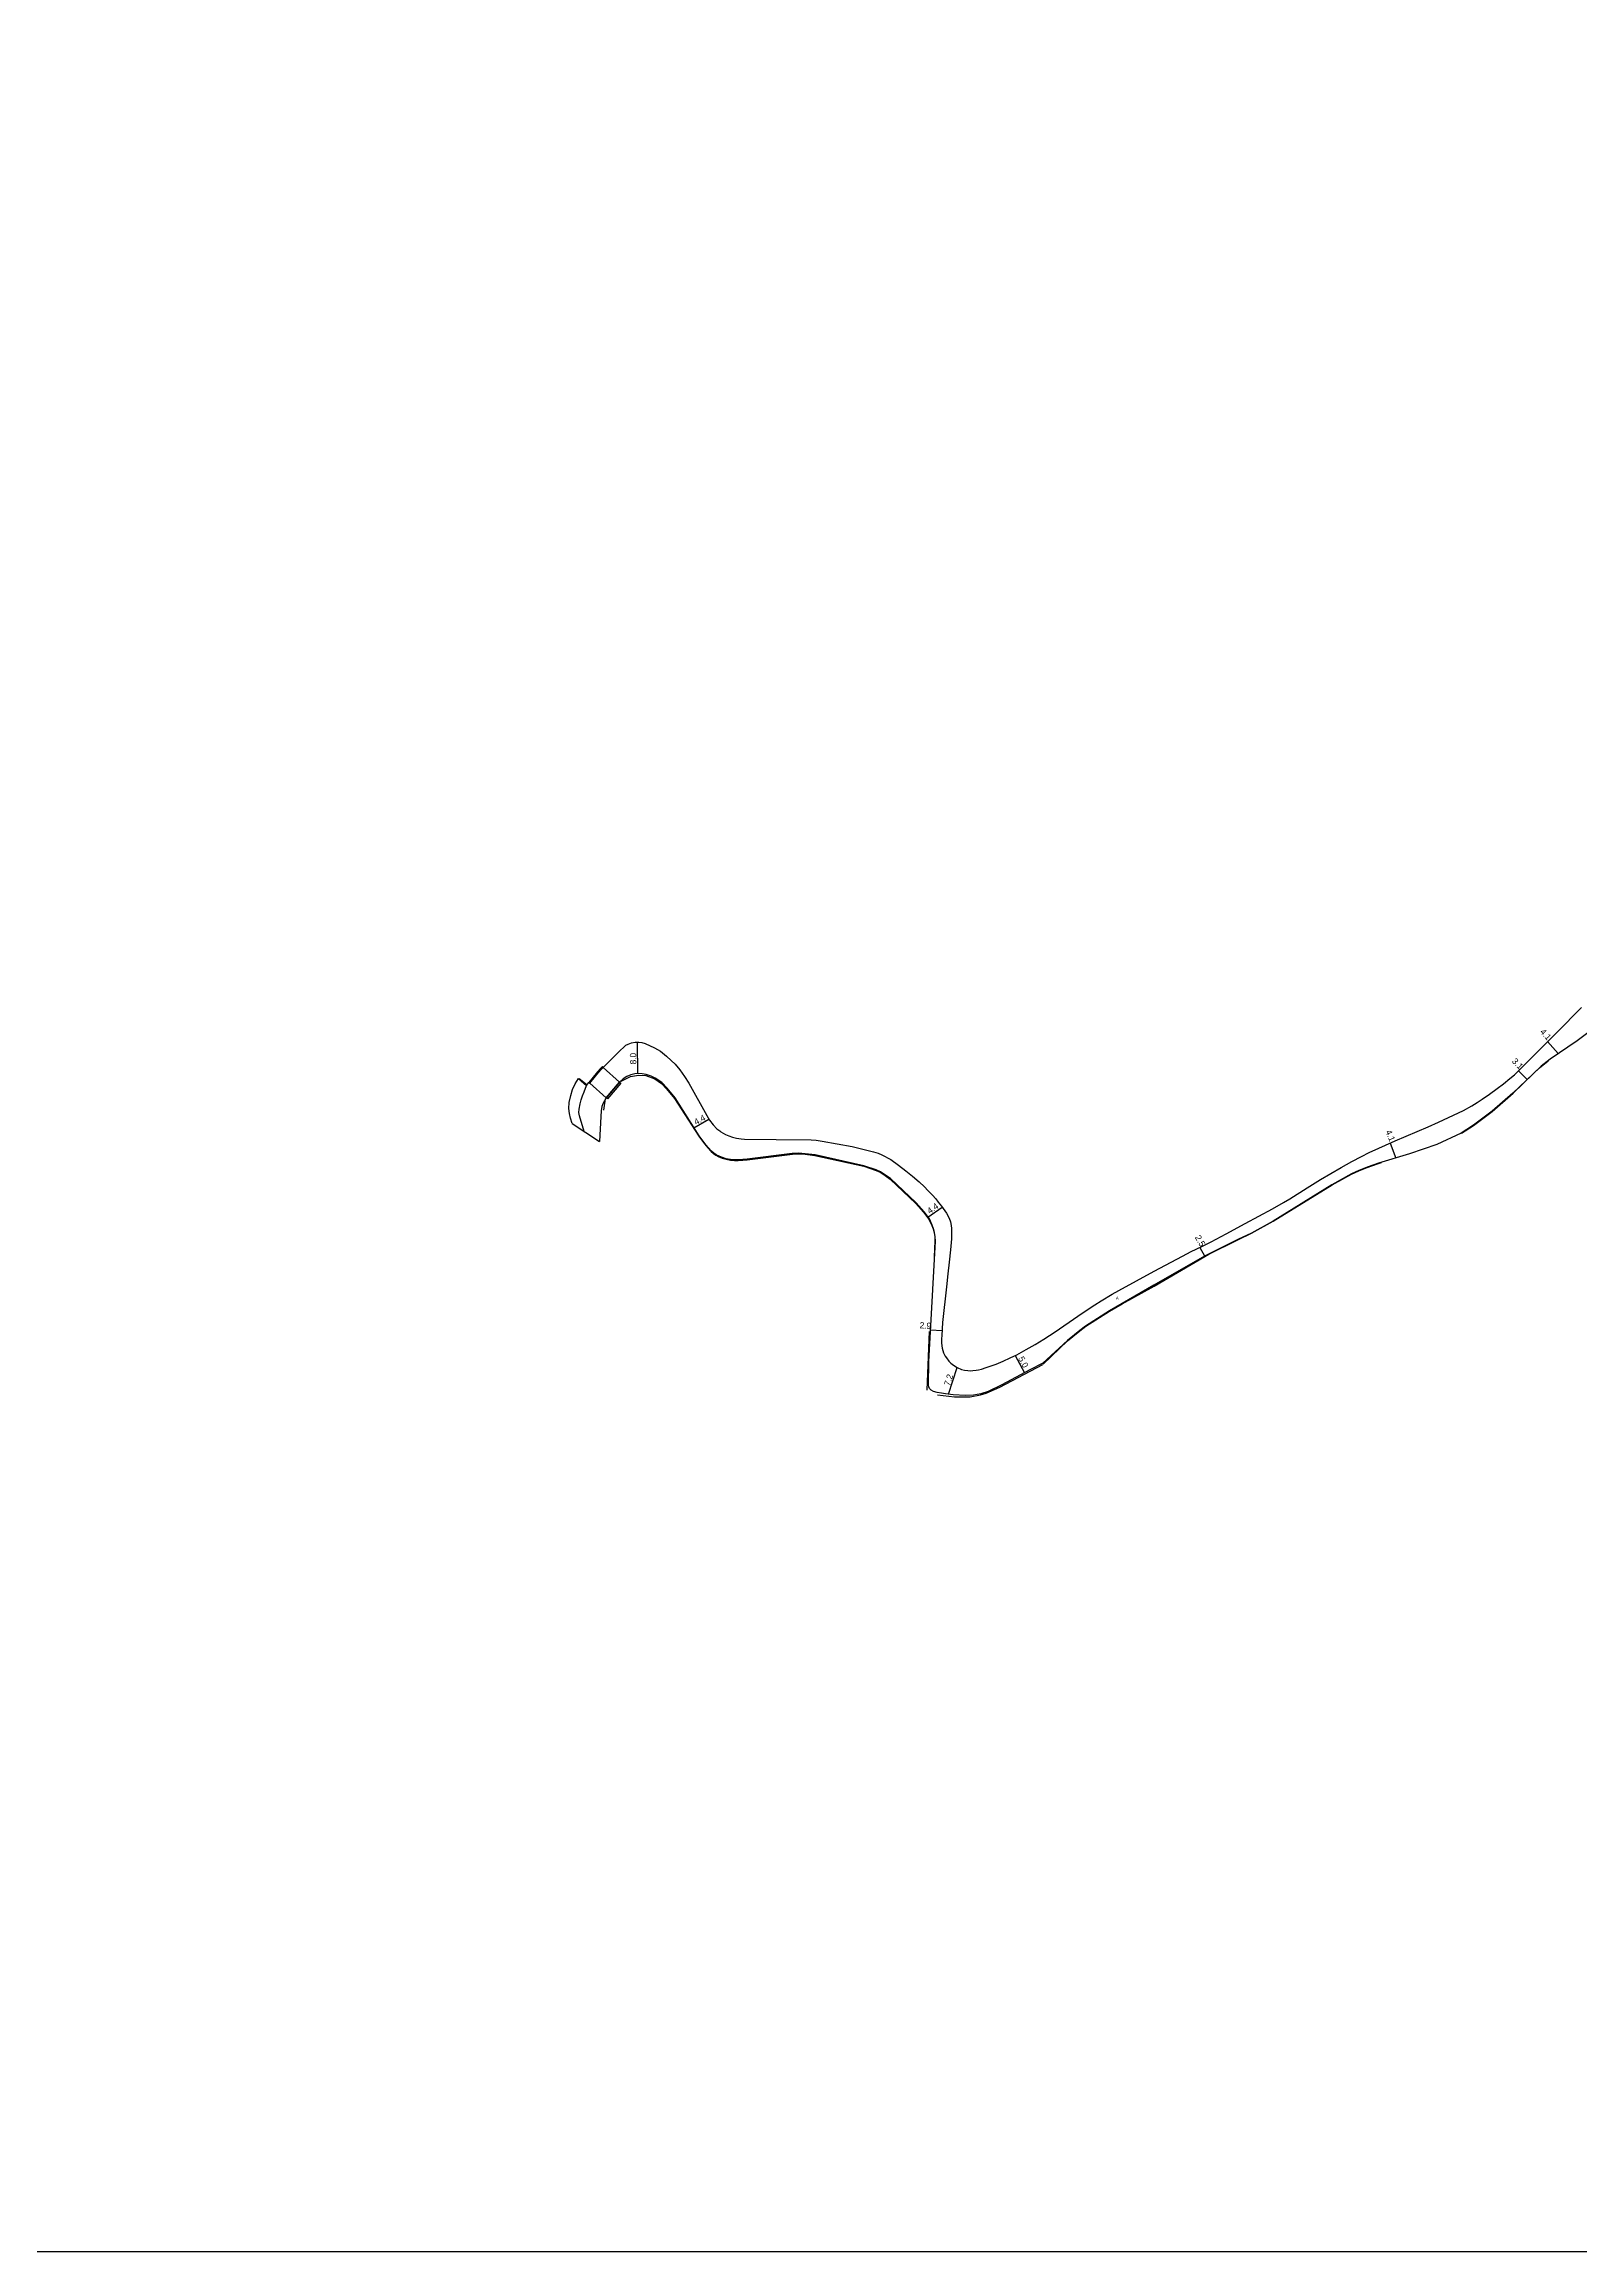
# Model space of a CAD drawing. Header units: metres. Extents: x -24000 to -20000, y -114000 to -111000.
# Drawn here: x -21411 to -21020, y -114000 to -113438 of the extents above; entities that cross this region are included whole.
import ezdxf

# ---------------------------------------------------------------- set-up
doc = ezdxf.new("R2010")
doc.units = ezdxf.units.M
doc.header["$LTSCALE"] = 2.5
for name, color, linetype in [('図郭', 7, 'Continuous'), ('幅員', 7, 'Continuous'), ('歩道・分離帯・安全施設', 7, 'Continuous'), ('舗装', 7, 'Continuous'), ('道路', 7, 'Continuous')]:
    doc.layers.add(name, color=color, linetype=linetype)
doc.styles.get("Standard").update_dxf_attribs({"font": ''})
doc.styles.add('YOKO_DECO', font='')
doc.styles.get('Standard').set_extended_font_data('@MS PGothic')
doc.styles.get('YOKO_DECO').set_extended_font_data('MS PGothic')

msp = doc.modelspace()

# ---------------------------------------------------------------- linework, layer by layer
at = {"layer": '図郭'}
msp.add_lwpolyline([(-21600, -113400), (-20800, -113400), (-20800, -114000), (-21600, -114000)], close=True, dxfattribs=at)
at = {"layer": '幅員'}
for points in [[(-21259.46, -113699.85), (-21259.56, -113691.83)], [(-21027.78, -113691.71), (-21025.07, -113694.75)], [(-21035.17, -113699.16), (-21033.03, -113701.39)], [(-21245.15, -113713.64), (-21241.33, -113711.5)], [(-21067.92, -113717.59), (-21066.43, -113721.37)], [(-21185.56, -113736.4), (-21181.96, -113733.85)], [(-21116.36, -113744.15), (-21115.12, -113746.31)], [(-21184.9, -113765.12), (-21181.97, -113765.32)], [(-21163.34, -113771.68), (-21161.01, -113776.09)], [(-21180.37, -113781.54), (-21178.16, -113774.7)]]:
    msp.add_lwpolyline(points, dxfattribs=at)
at = {"layer": '歩道・分離帯・安全施設'}
for points in [[(-21268.53, -113698.42), (-21271.71, -113702.09)], [(-21263.67, -113701.77), (-21261.32, -113700.63), (-21259.27, -113700.24), (-21257.4, -113700.36), (-21255.12, -113701.23), (-21253.45, -113702.36), (-21252.14, -113703.7), (-21250.11, -113706.21), (-21243.94, -113715.84), (-21242.49, -113717.72), (-21241.61, -113718.79), (-21240.79, -113719.7), (-21240.21, -113720.21), (-21239.6, -113720.64), (-21238.82, -113721.07), (-21237.93, -113721.39), (-21236.99, -113721.69), (-21235.84, -113721.92), (-21234.83, -113722.01), (-21233.86, -113722), (-21232.73, -113721.91), (-21231.59, -113721.83), (-21220.1, -113720.39), (-21218.51, -113720.31), (-21216.83, -113720.4), (-21214.34, -113720.72), (-21201.9, -113723.47), (-21198.78, -113724.53), (-21197.72, -113725.01), (-21196.45, -113725.82), (-21195.2, -113726.72), (-21188.68, -113732.91), (-21186.67, -113735.17), (-21185.34, -113736.93), (-21184.6, -113738.56), (-21184.27, -113739.42), (-21184.03, -113740.33), (-21183.86, -113741.43), (-21183.78, -113742.53), (-21184.01, -113746.56)], [(-21049.75, -113715.05), (-21046.65, -113713.07), (-21041.92, -113709.49), (-21036.58, -113704.87), (-21031.45, -113699.93), (-21029.85, -113698.43), (-21027.67, -113696.65)], [(-21273.12, -113714.57), (-21274.28, -113710.61), (-21274.46, -113709.75), (-21274.4, -113708.94), (-21274.09, -113707.53), (-21273.89, -113706.56), (-21273.52, -113705.49), (-21273.12, -113704.47), (-21272.48, -113702.88)], [(-21272.36, -113702.83), (-21274.34, -113701.19)], [(-21267.35, -113705.98), (-21264.03, -113702.08)], [(-21268.07, -113709.15), (-21267.65, -113706.28)], [(-21156.22, -113773.84), (-21150.05, -113767.92), (-21146.92, -113765.35), (-21145.41, -113764.23), (-21139.32, -113760.35), (-21136.15, -113758.53), (-21127.99, -113753.97), (-21114.02, -113745.88), (-21106.64, -113742.17), (-21103.2, -113740.55), (-21097.66, -113737.47), (-21082.68, -113728.22), (-21077.7, -113725.47), (-21075.86, -113724.63), (-21073.75, -113723.76), (-21070.81, -113722.74), (-21070.1, -113722.53)], [(-21185.24, -113765.55), (-21185.89, -113780.47)], [(-21183.14, -113781.69), (-21178.79, -113782.16), (-21174.78, -113782.2), (-21172.19, -113781.73), (-21170.72, -113781.24), (-21167.25, -113779.7), (-21156.31, -113773.98)]]:
    msp.add_lwpolyline(points, dxfattribs=at)
at = {"layer": '舗装'}
for points in [[(-21268.25, -113698.3), (-21264.08, -113702.02)], [(-21267.48, -113706.02), (-21271.69, -113702.33)]]:
    msp.add_lwpolyline(points, dxfattribs=at)
at = {"layer": '道路'}
for points in [[(-21276.15, -113712.57), (-21276.55, -113711.18), (-21276.83, -113710.01), (-21277.02, -113708.72), (-21276.94, -113707.26), (-21276.54, -113705.45), (-21276.06, -113703.91), (-21275.43, -113702.49), (-21274.59, -113701.12), (-21272.48, -113702.88), (-21271.91, -113702.15), (-21271.69, -113702.33), (-21269.44, -113699.61), (-21268.67, -113698.72), (-21268.25, -113698.3), (-21264.46, -113694.5), (-21262.48, -113692.66), (-21261.91, -113692.35), (-21261.09, -113692.02), (-21260.15, -113691.84), (-21259.18, -113691.82), (-21258.43, -113691.95), (-21257.59, -113692.17), (-21255.21, -113693.26), (-21253.69, -113694.18), (-21252.13, -113695.39), (-21250.94, -113696.49), (-21249.92, -113697.47), (-21248.74, -113698.94), (-21247.53, -113700.6), (-21246.49, -113702.31), (-21241.86, -113710.55), (-21241.19, -113711.75), (-21240.28, -113712.95), (-21239.3, -113713.92), (-21238.6, -113714.47), (-21238.3, -113714.68), (-21237.74, -113715.03), (-21237.13, -113715.34), (-21236.29, -113715.72), (-21235.33, -113716.06), (-21234.32, -113716.32), (-21233.16, -113716.52), (-21232.24, -113716.58), (-21224.22, -113716.65), (-21215.28, -113716.76), (-21214.06, -113716.84), (-21212.48, -113717.05), (-21204.87, -113718.44), (-21199.41, -113719.76), (-21198.22, -113720.16), (-21197.32, -113720.55), (-21195.04, -113721.75), (-21193.06, -113723.16), (-21191.16, -113724.6), (-21189.48, -113726), (-21187.81, -113727.41), (-21186.49, -113728.7), (-21185.61, -113729.64), (-21184.44, -113730.87), (-21183.59, -113731.8), (-21182.96, -113732.57), (-21182.11, -113733.63), (-21180.86, -113735.39), (-21180.17, -113736.7), (-21179.84, -113737.64), (-21179.64, -113738.55), (-21179.54, -113739.34), (-21179.6, -113741.96), (-21179.83, -113744.79), (-21180.19, -113747.93), (-21180.5, -113750.85), (-21180.85, -113754.21), (-21181.83, -113763.26), (-21182.06, -113766.58), (-21182.14, -113767.45), (-21182.15, -113768.5), (-21181.97, -113769.78), (-21181.59, -113770.95), (-21181.16, -113771.81), (-21180.87, -113772.29), (-21180.24, -113773.08), (-21179.74, -113773.59), (-21179.06, -113774.14), (-21178.16, -113774.7), (-21176.99, -113775.2), (-21176.26, -113775.39), (-21175.45, -113775.52), (-21174.65, -113775.58), (-21174.11, -113775.52), (-21173.32, -113775.44), (-21172.68, -113775.32), (-21171.92, -113775.13), (-21170.77, -113774.77), (-21169.45, -113774.31), (-21168.18, -113773.84), (-21166.4, -113773.11), (-21164.65, -113772.3), (-21162.96, -113771.5), (-21160.57, -113770.17), (-21158.26, -113768.83), (-21156.03, -113767.48), (-21153.21, -113765.65), (-21147.39, -113761.65), (-21145.07, -113760.08), (-21143.08, -113758.76), (-21141.48, -113757.72), (-21138.64, -113756.07), (-21136.98, -113755.13), (-21127.95, -113750.16), (-21120.74, -113746.34), (-21118.52, -113745.22), (-21115.81, -113743.88), (-21113.44, -113742.68), (-21109.67, -113740.71), (-21104.78, -113738.07), (-21097.85, -113734.3), (-21095.03, -113732.72), (-21093.47, -113731.79), (-21088.98, -113728.94), (-21085.59, -113726.86), (-21080.34, -113723.77), (-21077.66, -113722.27), (-21075.19, -113720.94), (-21073.24, -113719.97), (-21066.62, -113717.01), (-21058.24, -113713.44), (-21055.55, -113712.23), (-21049.22, -113709.29), (-21047.12, -113708.09), (-21045.71, -113707.21), (-21044.47, -113706.4), (-21042.63, -113705.11), (-21040.63, -113703.66), (-21039.01, -113702.44), (-21037.38, -113701.11), (-21036.24, -113700.15), (-21035.17, -113699.16), (-21031.7, -113695.66), (-21025.47, -113689.38), (-21019.14, -113683.01)], [(-21015.19, -113687.7), (-21020.29, -113691.5), (-21027.16, -113696.18), (-21029.41, -113697.95), (-21031.48, -113699.89), (-21036.62, -113704.84), (-21041.95, -113709.46), (-21046.67, -113713.03), (-21049.77, -113715.01), (-21055.98, -113717.92), (-21062.93, -113720.31), (-21070.82, -113722.7), (-21073.77, -113723.72), (-21075.89, -113724.58), (-21077.72, -113725.43), (-21082.7, -113728.18), (-21097.68, -113737.43), (-21103.22, -113740.51), (-21106.66, -113742.13), (-21115.19, -113746.35), (-21128.05, -113753.74), (-21139.34, -113760.31), (-21145.44, -113764.2), (-21146.91, -113765.27), (-21150.07, -113767.83), (-21156.32, -113773.6), (-21159.61, -113775.35), (-21166.77, -113779.13), (-21170.27, -113780.82), (-21172.14, -113781.42), (-21173.97, -113781.76), (-21175.98, -113781.86), (-21179.18, -113781.69), (-21181.07, -113781.45), (-21182.13, -113781.29), (-21183.25, -113781.12), (-21184.19, -113780.83), (-21184.79, -113780.47), (-21185.14, -113780.07), (-21185.34, -113779.62), (-21185.43, -113779.14), (-21185.33, -113773.26), (-21185.01, -113767.21), (-21183.64, -113742.53), (-21183.72, -113741.41), (-21183.89, -113740.3), (-21184.14, -113739.38), (-21184.47, -113738.5), (-21185.21, -113736.86), (-21186.56, -113735.07), (-21188.57, -113732.81), (-21195.11, -113726.61), (-21196.37, -113725.7), (-21197.65, -113724.89), (-21198.73, -113724.4), (-21201.86, -113723.33), (-21214.31, -113720.58), (-21216.82, -113720.26), (-21218.51, -113720.17), (-21220.11, -113720.25), (-21231.6, -113721.68), (-21232.74, -113721.77), (-21233.87, -113721.85), (-21234.83, -113721.87), (-21235.82, -113721.78), (-21236.96, -113721.55), (-21237.88, -113721.25), (-21238.76, -113720.93), (-21239.52, -113720.52), (-21240.12, -113720.09), (-21240.68, -113719.6), (-21241.5, -113718.69), (-21242.37, -113717.63), (-21243.82, -113715.75), (-21249.91, -113706.06), (-21251.95, -113703.54), (-21253.29, -113702.17), (-21255.01, -113701.01), (-21256.04, -113700.55), (-21257.34, -113700.13), (-21258.35, -113699.91), (-21259.46, -113699.85), (-21260.19, -113699.9), (-21261.2, -113700.18), (-21262.2, -113700.64), (-21263.17, -113701.21), (-21264.08, -113702.02), (-21267.48, -113706.02), (-21268.39, -113707.59), (-21268.63, -113708.26), (-21268.75, -113709.31), (-21268.87, -113710.76), (-21269.23, -113717.13)], [(-21276.15, -113712.57), (-21269.23, -113717.13)]]:
    msp.add_lwpolyline(points, dxfattribs=at)
for points in [[(-21268.25, -113698.3), (-21268.46, -113698.08), (-21268.88, -113698.52), (-21269.67, -113699.42), (-21271.91, -113702.15), (-21271.69, -113702.33), (-21269.44, -113699.61), (-21268.67, -113698.72)], [(-21271.69, -113702.33), (-21269.44, -113699.61), (-21268.67, -113698.72), (-21268.25, -113698.3), (-21264.08, -113702.02), (-21267.48, -113706.02)], [(-21263.77, -113702.29), (-21267.17, -113706.28), (-21267.48, -113706.02), (-21264.08, -113702.02)]]:
    msp.add_lwpolyline(points, close=True, dxfattribs=at)

# ---------------------------------------------------------------- texts
at = {"layer": '幅員'}
for s, rotation, p in [('4.1', 312, (-21029.83, -113689.34)), ('8.0', 91, (-21259.82, -113697.49)), ('3.1', 314, (-21037, -113696.85)), ('4.4', 29, (-21244.58, -113713.02)), ('4.1', 292, (-21069.1, -113714.59)), ('4.4', 35, (-21185.09, -113735.67)), ('2.5', 300, (-21117.66, -113741.59)), ('2.9', 356, (-21187.73, -113764.73)), ('5.0', 298, (-21162.67, -113772.44)), ('7.2', 72, (-21180.01, -113779.53))]:
    msp.add_text(s, height=1.6, rotation=rotation, dxfattribs=at).set_placement(p)
at = {"layer": '舗装', "style": 'YOKO_DECO'}
msp.add_text('A', height=0.75, dxfattribs=at).set_placement((-21137.71, -113757.44, 172.1))

doc.saveas('drawing.dxf')
